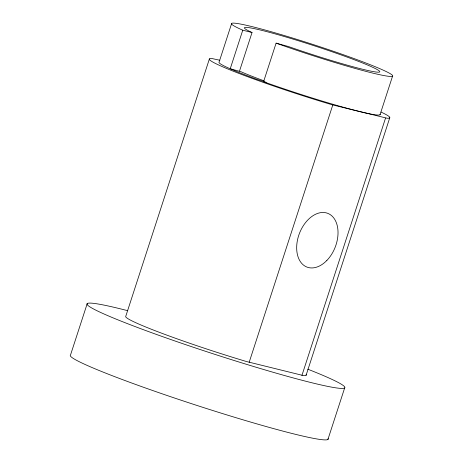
<?xml version="1.0" encoding="UTF-8"?>
<svg xmlns="http://www.w3.org/2000/svg" width="463" height="463" viewBox="0 0 463 463"><rect width="100%" height="100%" fill="white"/><g stroke="black" fill="none" stroke-linecap="round" stroke-linejoin="round"><path stroke-width="0.69" d="M87.235 303.56L70.509 355.028A135.572 8.513 18 0 0 197.464 405.611A135.572 8.513 18 0 0 328.105 438.606M209.398 58.923L125.774 316.287A94.898 5.961 18 0 0 246.466 361.528L303.543 375.609A94.898 5.961 18 0 0 306.107 374.608M231.668 23.416L219.126 62.019A84.735 5.319 18 0 0 229.874 68.657L241.044 71.759A71.175 4.468 18 0 0 263.991 80.822M380.117 114.251A84.735 5.319 18 0 1 264.113 81.945L263.574 81.691L276.104 43.14L276.66 43.343A84.735 5.319 18 0 0 392.051 76.366A84.735 5.319 18 0 0 296.17 39.147A84.735 5.319 18 0 0 242.415 30.049L242.762 30.199L230.238 68.75L234.18 70.509A84.735 5.319 18 0 0 257.191 79.439L266.231 82.35M239.516 71.065L252.04 32.508L250.518 31.814A71.175 4.468 18 0 1 262.567 30.558A71.175 4.468 18 0 1 335.785 53.048L341.891 55.201A71.175 4.468 18 0 1 370.655 66.365L373.705 67.766A71.175 4.468 18 0 1 361.655 69.016A71.175 4.468 18 0 1 288.432 46.532L276.104 43.14M249.169 362.321L332.793 104.956L387.166 118.244A94.898 5.961 18 0 0 381.124 112.092M380.013 114.766L392.555 76.163M301.917 375.458L385.54 118.094M306.118 375.227L389.736 117.862M327.931 439.428L344.657 387.953M242.762 30.199L252.04 32.508M219.844 60.248L211.973 58.541A94.898 5.961 18 0 0 239.03 73.455A94.898 5.961 18 0 0 330.09 104.163L332.793 104.956M307.739 369.167A135.572 8.513 18 0 1 305.736 381.228A135.572 8.513 18 0 1 122.602 321.733A135.572 8.513 18 0 1 127.771 310.702M326.861 260.443A28.81 19.162 -68.8 0 0 328.51 213.663A28.81 19.162 -68.8 0 0 296.69 246.519A28.81 19.162 -68.8 0 0 326.861 260.443"/></g></svg>
